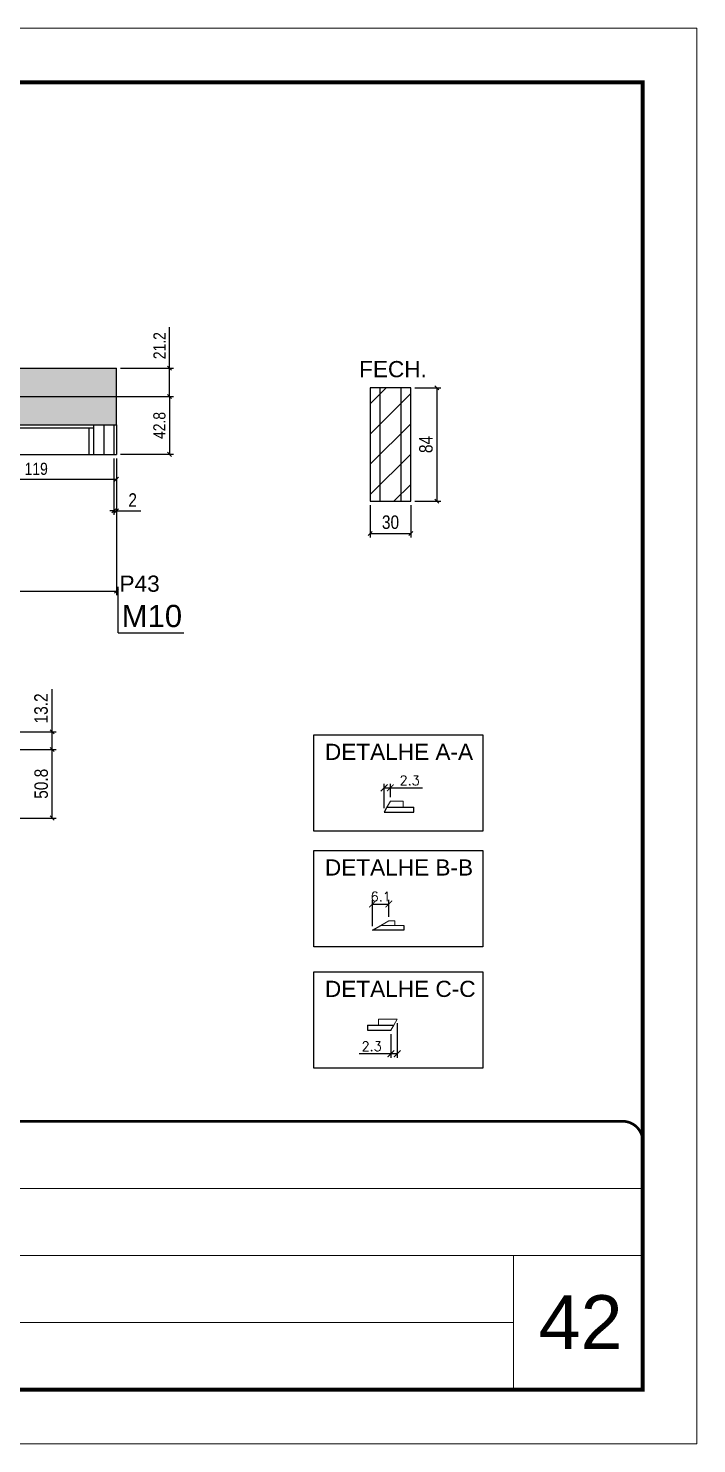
# Model space of a CAD drawing. Extents: x -20960 to -5926, y -2106 to 21915.
# Drawn here: x -9633 to -9137, y 9380 to 10430 of the extents above; entities that cross this region are included whole.
import ezdxf

# ---------------------------------------------------------------- set-up
doc = ezdxf.new("R2010")
doc.units = 0
doc.linetypes.add('CONTINUO', pattern=[0])
doc.linetypes.add('DASHED', pattern=[0.75, 0.5, -0.25])
for name, color, linetype in [('5', 5, 'Continuous'), ('COTA', 241, 'Continuous'), ('NOMENCLATURA', 7, 'Continuous'), ('Painéis', 200, 'Continuous'), ('SARR_2.2x7', 40, 'Continuous'), ('SARR_3.5x7', 81, 'Continuous')]:
    doc.layers.add(name, color=color, linetype=linetype)
for name, color, linetype, lineweight in [('CARIMBO', 255, 'Continuous', 9), ('Folhas', 255, 'Continuous', 9), ('Hachura', 251, 'Continuous', 9), ('Sarr 2.2x7', 40, 'Continuous', 9), ('SARRAFO DE PRESSAO', 251, 'DASHED', 9)]:
    doc.layers.add(name, color=color, linetype=linetype, lineweight=lineweight)
doc.styles.add('ARIAL', font='arial.ttf')
doc.styles.add('COTA TECNICA', font='techl___.ttf', dxfattribs={"height": 10})
doc.styles.add('COTA TECNICA-50', font='techl___.ttf', dxfattribs={"height": 9})
doc.styles.add('Romans', font='romans.shx')
doc.styles.get("Standard").update_dxf_attribs({"font": 'arial.ttf'})
doc.dimstyles.new('COTA PAINEL-50', dxfattribs={"dimtxt": 9, "dimasz": 3, "dimexe": 3, "dimexo": 3, "dimgap": 3, "dimtad": 1, "dimdec": 1, "dimzin": 12, "dimdsep": 46, "dimtxsty": 'COTA TECNICA-50', "dimblk1": 'OBLIQUE', "dimblk2": 'OBLIQUE', "dimsah": 1, "dimcen": 0.9, "dimclrd": 4, "dimclre": 4, "dimclrt": 240, "dimadec": 1, "dimazin": 3, "dimtfac": 1, "dimtdec": 1, "dimtmove": 0, "dimatfit": 3, "dimfxl": 1, "dimtolj": 1, "dimtzin": 12, "dimarcsym": 0})
doc.dimstyles.new('Cota Seção (2x)', dxfattribs={"dimtxt": 7, "dimasz": 5, "dimexe": 3, "dimexo": 3, "dimgap": 2, "dimtad": 3, "dimdec": 1, "dimlfac": 0.5, "dimzin": 12, "dimdsep": 46, "dimtxsty": 'Romans', "dimblk": 'ARCHTICK', "dimcen": 0, "dimclrd": 4, "dimclre": 4, "dimclrt": 1, "dimadec": 1, "dimazin": 3, "dimtfac": 1, "dimtdec": 1, "dimtmove": 0, "dimatfit": 3, "dimldrblk": 'OBLIQUE', "dimfxl": 1, "dimtolj": 1, "dimtzin": 12, "dimarcsym": 0})
doc.dimstyles.new('PAINEL', dxfattribs={"dimtxt": 10, "dimasz": 3, "dimexe": 3, "dimexo": 3, "dimgap": 3, "dimtad": 1, "dimdec": 1, "dimzin": 12, "dimdsep": 46, "dimtxsty": 'COTA TECNICA', "dimblk1": 'OBLIQUE', "dimblk2": 'OBLIQUE', "dimsah": 1, "dimcen": 0.9, "dimclrd": 4, "dimclre": 4, "dimclrt": 240, "dimadec": 1, "dimazin": 3, "dimtfac": 1, "dimtdec": 1, "dimtmove": 0, "dimatfit": 3, "dimfxl": 1, "dimtolj": 1, "dimtzin": 12, "dimarcsym": 0})

# ---------------------------------------------------------------- blocks, each defined once
blk = doc.blocks.new('9999999999')
at = {"color": 30, "linetype": 'CONTINUO'}
for p, q in [((98564.6, 34379.6), (99584, 34379.6)), ((98564.6, 34329.8), (99488, 34329.8)), ((99584, 34329.8), (99488, 34329.8)), ((99488, 34329.8), (99488, 34230.2)), ((98564.6, 34280), (99488, 34280))]:
    blk.add_line(p, q, dxfattribs=at)
at = {"color": 30, "linetype": 'CONTINUO', "const_width": 2}
blk.add_lwpolyline([(99584, 34230.2), (99584, 34414.4, 0.414214), (99569, 34429.4), (98229, 34429.4, 0.414214), (98214, 34414.4), (98214, 34245.2, 0.414214), (98229, 34230.2), (99584, 34230.2)], format="xyb", dxfattribs=at)
at = {"layer": 'Folhas'}
blk.add_lwpolyline([(98139, 34190.2), (99624, 34190.2), (99624, 35240.2), (98139, 35240.2)], close=True, dxfattribs=at)
at = {"layer": 'Folhas', "color": 30, "const_width": 3}
blk.add_lwpolyline([(98214, 34230.2), (99584, 34230.2), (99584, 35200.2), (98214, 35200.2)], close=True, dxfattribs=at)
blk = doc.blocks.new('_Oblique')
at = {"color": 0, "linetype": 'ByBlock', "lineweight": -2}
blk.add_line((-0.5, -0.5), (0.5, 0.5), dxfattribs=at)
blk = doc.blocks.new('*D1426')
at = {"layer": 'COTA', "color": 4, "lineweight": -2, "ltscale": 25, "transparency": 16777216}
for p, q in [((-9809.4, 10110.6), (-9809.4, 10009)), ((-9567.4, 10110.6), (-9567.4, 10009)), ((-9809.4, 10012), (-9567.4, 10012))]:
    blk.add_line(p, q, dxfattribs=at)
at = {"layer": 'Defpoints', "color": 0, "ltscale": 25, "transparency": 16777216}
for p in [(-9809.4, 10113.6), (-9567.4, 10113.6), (-9567.4, 10012)]:
    blk.add_point(p, dxfattribs=at)
at = {"layer": 'COTA', "color": 4, "lineweight": -2, "ltscale": 25, "transparency": 16777216, "xscale": 3, "yscale": 3, "zscale": 3, "rotation": 180}
blk.add_blockref('_Oblique', (-9809.4, 10012), dxfattribs=at)
at = {"layer": 'COTA', "color": 4, "lineweight": -2, "ltscale": 25, "transparency": 16777216, "xscale": 3, "yscale": 3, "zscale": 3}
blk.add_blockref('_Oblique', (-9567.4, 10012), dxfattribs=at)
at = {"layer": 'COTA', "color": 240, "ltscale": 25, "transparency": 16777216, "insert": (-9688.4, 10020), "char_height": 10, "attachment_point": 5, "style": 'COTA TECNICA'}
blk.add_mtext('\\A1;242', dxfattribs=at)
blk = doc.blocks.new('*D1427')
at = {"layer": 'COTA', "color": 4, "lineweight": -2, "ltscale": 25, "transparency": 16777216}
for p, q in [((-9569.4, 10110.6), (-9569.4, 10068.7)), ((-9567.4, 10110.6), (-9567.4, 10068.7)), ((-9569.4, 10071.7), (-9572.4, 10071.7)), ((-9569.4, 10071.7), (-9567.4, 10071.7)), ((-9567.4, 10071.7), (-9549.3, 10071.7))]:
    blk.add_line(p, q, dxfattribs=at)
at = {"layer": 'Defpoints', "color": 0, "ltscale": 25, "transparency": 16777216}
for p in [(-9569.4, 10113.6), (-9567.4, 10113.6), (-9567.4, 10071.7)]:
    blk.add_point(p, dxfattribs=at)
at = {"layer": 'COTA', "color": 4, "lineweight": -2, "ltscale": 25, "transparency": 16777216, "xscale": 3, "yscale": 3, "zscale": 3}
blk.add_blockref('_Oblique', (-9569.4, 10071.7), dxfattribs=at)
at = {"layer": 'COTA', "color": 4, "lineweight": -2, "ltscale": 25, "transparency": 16777216, "xscale": 3, "yscale": 3, "zscale": 3, "rotation": 180}
blk.add_blockref('_Oblique', (-9567.4, 10071.7), dxfattribs=at)
at = {"layer": 'COTA', "color": 240, "ltscale": 25, "transparency": 16777216, "insert": (-9555.4, 10079.7), "char_height": 10, "attachment_point": 5, "style": 'COTA TECNICA'}
blk.add_mtext('\\A1;2', dxfattribs=at)
blk = doc.blocks.new('_ArchTick')
at = {"color": 0, "linetype": 'ByBlock', "const_width": 0.15}
blk.add_lwpolyline([(-0.5, -0.5), (0.5, 0.5)], dxfattribs=at)
blk = doc.blocks.new('*D1428')
at = {"layer": 'COTA', "color": 4, "lineweight": -2, "transparency": 16777216}
for p, q in [((-9368.8, 9851.2), (-9368.8, 9869.2)), ((-9368.8, 9866.2), (-9364.2, 9866.2)), ((-9364.2, 9859.2), (-9364.2, 9869.2)), ((-9364.2, 9866.2), (-9340.5, 9866.2))]:
    blk.add_line(p, q, dxfattribs=at)
at = {"layer": 'Defpoints', "color": 0, "transparency": 16777216}
for p in [(-9364.2, 9866.2), (-9364.2, 9856.2), (-9368.8, 9848.2)]:
    blk.add_point(p, dxfattribs=at)
at = {"layer": 'COTA', "color": 4, "lineweight": -2, "transparency": 16777216, "xscale": 5, "yscale": 5, "zscale": 5, "rotation": 180}
blk.add_blockref('_ArchTick', (-9368.8, 9866.2), dxfattribs=at)
at = {"layer": 'COTA', "color": 4, "lineweight": -2, "transparency": 16777216, "xscale": 5, "yscale": 5, "zscale": 5}
blk.add_blockref('_ArchTick', (-9364.2, 9866.2), dxfattribs=at)
at = {"layer": 'COTA', "color": 1, "transparency": 16777216, "insert": (-9349.9, 9871.7), "char_height": 7, "attachment_point": 5, "style": 'Romans'}
blk.add_mtext('\\A1;2.3', dxfattribs=at)
blk = doc.blocks.new('*D1386')
at = {"layer": 'COTA', "color": 4, "lineweight": -2, "transparency": 16777216}
for p, q in [((-9377.5, 9763.5), (-9377.5, 9783)), ((-9377.5, 9780), (-9365.3, 9780)), ((-9365.3, 9770.5), (-9365.3, 9783))]:
    blk.add_line(p, q, dxfattribs=at)
at = {"layer": 'Defpoints', "color": 0, "transparency": 16777216}
for p in [(-9365.3, 9780), (-9365.3, 9767.5), (-9377.5, 9760.5)]:
    blk.add_point(p, dxfattribs=at)
at = {"layer": 'COTA', "color": 4, "lineweight": -2, "transparency": 16777216, "xscale": 5, "yscale": 5, "zscale": 5, "rotation": 180}
blk.add_blockref('_ArchTick', (-9377.5, 9780), dxfattribs=at)
at = {"layer": 'COTA', "color": 4, "lineweight": -2, "transparency": 16777216, "xscale": 5, "yscale": 5, "zscale": 5}
blk.add_blockref('_ArchTick', (-9365.3, 9780), dxfattribs=at)
at = {"layer": 'COTA', "color": 1, "transparency": 16777216, "insert": (-9371.4, 9785.5), "char_height": 7, "attachment_point": 5, "style": 'Romans'}
blk.add_mtext('\\A1;6.1', dxfattribs=at)
blk = doc.blocks.new('*D1387')
at = {"layer": 'COTA', "color": 4, "lineweight": -2, "ltscale": 25, "transparency": 16777216}
for p, q in [((-9705.6, 9894.6), (-9612.1, 9894.6)), ((-9615.1, 9843.8), (-9615.1, 9894.6)), ((-9652.6, 9843.8), (-9612.1, 9843.8))]:
    blk.add_line(p, q, dxfattribs=at)
at = {"layer": 'Defpoints', "color": 0, "ltscale": 25, "transparency": 16777216}
for p in [(-9708.6, 9894.6), (-9615.1, 9894.6), (-9655.6, 9843.8)]:
    blk.add_point(p, dxfattribs=at)
at = {"layer": 'COTA', "color": 4, "lineweight": -2, "ltscale": 25, "transparency": 16777216, "xscale": 3, "yscale": 3, "zscale": 3}
for p, rotation in [((-9615.1, 9894.6), 90), ((-9615.1, 9843.8), 270)]:
    blk.add_blockref('_Oblique', p, dxfattribs=dict(at, rotation=rotation))
at = {"layer": 'COTA', "color": 240, "ltscale": 25, "transparency": 16777216, "insert": (-9623.2, 9869.2), "char_height": 10, "attachment_point": 5, "rotation": 90, "style": 'COTA TECNICA'}
blk.add_mtext('\\A1;50.8', dxfattribs=at)
blk = doc.blocks.new('*D1388')
at = {"layer": 'COTA', "color": 4, "lineweight": -2, "ltscale": 25, "transparency": 16777216}
for p, q in [((-9615.1, 9907.8), (-9615.1, 9939.5)), ((-9705.6, 9907.8), (-9612.1, 9907.8)), ((-9615.1, 9894.6), (-9615.1, 9907.8)), ((-9705.6, 9894.6), (-9612.1, 9894.6))]:
    blk.add_line(p, q, dxfattribs=at)
at = {"layer": 'Defpoints', "color": 0, "ltscale": 25, "transparency": 16777216}
for p in [(-9708.6, 9907.8), (-9615.1, 9907.8), (-9708.6, 9894.6)]:
    blk.add_point(p, dxfattribs=at)
at = {"layer": 'COTA', "color": 4, "lineweight": -2, "ltscale": 25, "transparency": 16777216, "xscale": 3, "yscale": 3, "zscale": 3}
for p, rotation in [((-9615.1, 9907.8), 90), ((-9615.1, 9894.6), 270)]:
    blk.add_blockref('_Oblique', p, dxfattribs=dict(at, rotation=rotation))
at = {"layer": 'COTA', "color": 240, "ltscale": 25, "transparency": 16777216, "insert": (-9623.3, 9925.1), "char_height": 10, "attachment_point": 5, "rotation": 90, "style": 'COTA TECNICA'}
blk.add_mtext('\\A1;13.2', dxfattribs=at)
blk = doc.blocks.new('*D1434')
at = {"layer": 'COTA', "color": 4, "lineweight": -2, "ltscale": 25, "transparency": 16777216}
for p, q in [((-9379.1, 10075.9), (-9379.1, 10051.9)), ((-9349.1, 10075.9), (-9349.1, 10051.9)), ((-9379.1, 10054.9), (-9349.1, 10054.9))]:
    blk.add_line(p, q, dxfattribs=at)
at = {"layer": 'Defpoints', "color": 0, "ltscale": 25, "transparency": 16777216}
for p in [(-9379.1, 10078.9), (-9349.1, 10078.9), (-9349.1, 10054.9)]:
    blk.add_point(p, dxfattribs=at)
at = {"layer": 'COTA', "color": 4, "lineweight": -2, "ltscale": 25, "transparency": 16777216, "xscale": 3, "yscale": 3, "zscale": 3, "rotation": 180}
blk.add_blockref('_Oblique', (-9379.1, 10054.9), dxfattribs=at)
at = {"layer": 'COTA', "color": 4, "lineweight": -2, "ltscale": 25, "transparency": 16777216, "xscale": 3, "yscale": 3, "zscale": 3}
blk.add_blockref('_Oblique', (-9349.1, 10054.9), dxfattribs=at)
at = {"layer": 'COTA', "color": 240, "ltscale": 25, "transparency": 16777216, "insert": (-9364.1, 10063.2), "char_height": 10, "attachment_point": 5, "style": 'COTA TECNICA'}
blk.add_mtext('\\A1;30', dxfattribs=at)
blk = doc.blocks.new('*D1435')
at = {"layer": 'COTA', "color": 4, "lineweight": -2, "ltscale": 25, "transparency": 16777216}
for p, q in [((-9346.1, 10162.9), (-9326.7, 10162.9)), ((-9329.7, 10162.9), (-9329.7, 10078.9)), ((-9346.1, 10078.9), (-9326.7, 10078.9))]:
    blk.add_line(p, q, dxfattribs=at)
at = {"layer": 'Defpoints', "color": 0, "ltscale": 25, "transparency": 16777216}
for p in [(-9349.1, 10162.9), (-9349.1, 10078.9), (-9329.7, 10078.9)]:
    blk.add_point(p, dxfattribs=at)
at = {"layer": 'COTA', "color": 4, "lineweight": -2, "ltscale": 25, "transparency": 16777216, "xscale": 3, "yscale": 3, "zscale": 3}
for p, rotation in [((-9329.7, 10162.9), 90), ((-9329.7, 10078.9), 270)]:
    blk.add_blockref('_Oblique', p, dxfattribs=dict(at, rotation=rotation))
at = {"layer": 'COTA', "color": 240, "ltscale": 25, "transparency": 16777216, "insert": (-9337.8, 10120.9), "char_height": 10, "attachment_point": 5, "rotation": 90, "style": 'COTA TECNICA'}
blk.add_mtext('\\A1;84', dxfattribs=at)
blk = doc.blocks.new('*D1424')
at = {"layer": 'COTA', "color": 4, "lineweight": -2, "transparency": 16777216}
for p, q in [((-9359.1, 9691.5), (-9359.1, 9665.9)), ((-9363.8, 9683.5), (-9363.8, 9665.9)), ((-9363.8, 9668.9), (-9387.4, 9668.9)), ((-9359.1, 9668.9), (-9363.8, 9668.9))]:
    blk.add_line(p, q, dxfattribs=at)
at = {"layer": 'Defpoints', "color": 0, "transparency": 16777216}
for p in [(-9359.1, 9694.5), (-9363.8, 9686.5), (-9363.8, 9668.9)]:
    blk.add_point(p, dxfattribs=at)
at = {"layer": 'COTA', "color": 4, "lineweight": -2, "transparency": 16777216, "xscale": 5, "yscale": 5, "zscale": 5, "rotation": 180}
blk.add_blockref('_ArchTick', (-9363.8, 9668.9), dxfattribs=at)
at = {"layer": 'COTA', "color": 4, "lineweight": -2, "transparency": 16777216, "xscale": 5, "yscale": 5, "zscale": 5}
blk.add_blockref('_ArchTick', (-9359.1, 9668.9), dxfattribs=at)
at = {"layer": 'COTA', "color": 1, "transparency": 16777216, "insert": (-9378.1, 9674.4), "char_height": 7, "attachment_point": 5, "style": 'Romans'}
blk.add_mtext('\\A1;2.3', dxfattribs=at)
blk = doc.blocks.new('*D1395')
at = {"layer": 'COTA', "color": 4, "lineweight": -2, "transparency": 16777216}
for p, q in [((-9686.4, 10110.6), (-9686.4, 10092.2)), ((-9567.4, 10110.6), (-9567.4, 10092.2)), ((-9686.4, 10095.2), (-9567.4, 10095.2))]:
    blk.add_line(p, q, dxfattribs=at)
at = {"layer": 'Defpoints', "color": 0, "transparency": 16777216}
for p in [(-9686.4, 10113.6), (-9567.4, 10113.6), (-9567.4, 10095.2)]:
    blk.add_point(p, dxfattribs=at)
at = {"layer": 'COTA', "color": 4, "lineweight": -2, "transparency": 16777216, "xscale": 3, "yscale": 3, "zscale": 3, "rotation": 180}
blk.add_blockref('_Oblique', (-9686.4, 10095.2), dxfattribs=at)
at = {"layer": 'COTA', "color": 4, "lineweight": -2, "transparency": 16777216, "xscale": 3, "yscale": 3, "zscale": 3}
blk.add_blockref('_Oblique', (-9567.4, 10095.2), dxfattribs=at)
at = {"layer": 'COTA', "color": 240, "transparency": 16777216, "insert": (-9626.9, 10102.8), "char_height": 9, "attachment_point": 5, "style": 'COTA TECNICA-50'}
blk.add_mtext('\\A1;119', dxfattribs=at)
blk = doc.blocks.new('*D1397')
at = {"layer": 'COTA', "color": 4, "lineweight": -2, "transparency": 16777216}
for p, q in [((-9683.4, 10156.4), (-9525, 10156.4)), ((-9528, 10156.4), (-9528, 10113.6)), ((-9564.4, 10113.6), (-9525, 10113.6))]:
    blk.add_line(p, q, dxfattribs=at)
at = {"layer": 'Defpoints', "color": 0, "transparency": 16777216}
for p in [(-9686.4, 10156.4), (-9567.4, 10113.6), (-9528, 10113.6)]:
    blk.add_point(p, dxfattribs=at)
at = {"layer": 'COTA', "color": 4, "lineweight": -2, "transparency": 16777216, "xscale": 3, "yscale": 3, "zscale": 3}
for p, rotation in [((-9528, 10156.4), 90), ((-9528, 10113.6), 270)]:
    blk.add_blockref('_Oblique', p, dxfattribs=dict(at, rotation=rotation))
at = {"layer": 'COTA', "color": 240, "transparency": 16777216, "insert": (-9535.5, 10135), "char_height": 9, "attachment_point": 5, "rotation": 90, "style": 'COTA TECNICA-50'}
blk.add_mtext('\\A1;42.8', dxfattribs=at)
blk = doc.blocks.new('*D1398')
at = {"layer": 'COTA', "color": 4, "lineweight": -2, "transparency": 16777216}
for p, q in [((-9528, 10177.6), (-9528, 10207.9)), ((-9564.4, 10177.6), (-9525, 10177.6)), ((-9528, 10156.4), (-9528, 10177.6)), ((-9683.4, 10156.4), (-9525, 10156.4))]:
    blk.add_line(p, q, dxfattribs=at)
at = {"layer": 'Defpoints', "color": 0, "transparency": 16777216}
for p in [(-9567.4, 10177.6), (-9528, 10177.6), (-9686.4, 10156.4)]:
    blk.add_point(p, dxfattribs=at)
at = {"layer": 'COTA', "color": 4, "lineweight": -2, "transparency": 16777216, "xscale": 3, "yscale": 3, "zscale": 3}
for p, rotation in [((-9528, 10177.6), 90), ((-9528, 10156.4), 270)]:
    blk.add_blockref('_Oblique', p, dxfattribs=dict(at, rotation=rotation))
at = {"layer": 'COTA', "color": 240, "transparency": 16777216, "insert": (-9535.5, 10194.2), "char_height": 9, "attachment_point": 5, "rotation": 90, "style": 'COTA TECNICA-50'}
blk.add_mtext('\\A1;21.2', dxfattribs=at)

msp = doc.modelspace()

# ---------------------------------------------------------------- hatches: boundary and pattern name
at = {"layer": 'COTA', "linetype": 'ByBlock'}
h = msp.add_hatch(dxfattribs=at)
h.set_pattern_fill('AR-CONC', color=256, scale=0.03)
h.set_pattern_definition([(50, (-1585, 2297.15), (5.46554, -0.4781726), [0.5715, -6.2865]), (355, (-1585, 2297.15), (-1.0573026, 5.7317054), [0.4572, -5.0292175]), (100.451445, (-1584.5445, 2297.1104), (4.4082374, 5.2535326), [0.4857003, -5.3427073]), (46.1842, (-1585, 2298.674), (8.1323712, -1.26127), [0.85725, -9.42975]), (96.63556, (-1584.322, 2298.569), (7.122124, 7.422784), [0.7285507, -8.014068]), (351.18415, (-1585, 2298.674), (7.122124, 7.422784), [0.685799, -7.543792]), (21, (-1584.238, 2298.293), (4.5484317, -3.067956), [0.5715, -6.2865]), (326, (-1584.238, 2298.293), (1.8540609, 5.525639), [0.4572, -5.0292]), (71.451445, (-1583.859, 2298.0376), (6.4024926, 2.457683), [0.4857003, -5.342698]), (37.5, (-1585, 2297.1502), (0.0926581, 2.53665117), [0, -4.96824, 0, -5.1054, 0, -5.04825]), (7.5, (-1585, 2297.1502), (2.0045899, 3.00541724), [0, -2.91084, 0, -4.85394, 0, -1.92405]), (327.5, (-1586.6993, 2297.1502), (4.06771786, -0.17186232), [0, -1.905, 0, -5.9436, 0, -7.8867]), (317.5, (-1587.4613, 2297.1502), (4.4438754, 0.7627947), [0, -2.4765, 0, -3.94716, 0, -5.6007])])
h.paths.add_polyline_path([(-9567.44, 10177.57), (-10297.44, 10177.57), (-10297.44, 10204.57), (-10320.08, 10204.57), (-10320.08, 10120.57), (-10297.44, 10120.57), (-10297.44, 10156.37), (-9686.44, 10156.37), (-9686.44, 10135.57), (-9567.44, 10135.57)])
at = {"layer": 'Hachura', "ltscale": 25}
h = msp.add_hatch(dxfattribs=at)
h.set_pattern_fill('ANSI31', color=256, scale=5)
h.set_pattern_definition([(45, (-1585, 2297.15), (-11.22532, 11.22532), [])])
h.paths.add_polyline_path([(-9349.15, 10162.87), (-9379.15, 10162.87), (-9379.15, 10078.87), (-9349.15, 10078.87)])

# ---------------------------------------------------------------- linework, layer by layer
at = {"ltscale": 25}
for points in [[(-9421.02, 9905.52), (-9295.68, 9905.52), (-9295.68, 9833.95), (-9421.02, 9833.95)], [(-9421.02, 9819.75), (-9295.68, 9819.75), (-9295.68, 9748.18), (-9421.02, 9748.18)], [(-9421.02, 9729.7), (-9295.68, 9729.7), (-9295.68, 9658.13), (-9421.02, 9658.13)]]:
    msp.add_lwpolyline(points, close=True, dxfattribs=at)
at = {"layer": 'COTA', "linetype": 'ByBlock'}
for p in [(-10297.44, 10177.57), (-9567.44, 10135.57)]:
    msp.add_line(p, (-9567.44, 10177.57), dxfattribs=at)
at = {"layer": 'NOMENCLATURA', "linetype": 'Continuous'}
for q in [(-9566.21, 10015.18), (-9517.41, 9981.22)]:
    msp.add_line((-9566.21, 9981.22), q, dxfattribs=at)
at = {"layer": 'Painéis', "ltscale": 25}
for p, q in [((-9349.15, 10162.87), (-9379.15, 10162.87)), ((-9379.15, 10162.87), (-9379.15, 10078.87)), ((-9349.15, 10078.87), (-9349.15, 10162.87)), ((-9379.15, 10078.87), (-9349.15, 10078.87))]:
    msp.add_line(p, q, dxfattribs=at)
at = {"layer": 'Painéis', "linetype": 'ByBlock'}
for p, q in [((-9686.44, 10135.57), (-9567.44, 10135.57)), ((-9569.44, 10135.57), (-9569.44, 10113.57)), ((-9567.44, 10135.57), (-9567.44, 10113.57)), ((-10297.44, 10113.57), (-9567.44, 10113.57)), ((-9377.54, 9760.48), (-9371.3, 9764.08)), ((-9354.26, 9760.48), (-9377.54, 9760.48)), ((-9354.26, 9764.08), (-9354.26, 9760.48))]:
    msp.add_line(p, q, dxfattribs=at)
at = {"layer": 'Painéis'}
for p, q in [((-9367.01, 9851.36), (-9368.81, 9848.25)), ((-9366.73, 9851.85), (-9346.81, 9851.85)), ((-9346.81, 9848.25), (-9346.81, 9851.85)), ((-9346.81, 9848.25), (-9346.81, 9851.85)), ((-9368.81, 9848.25), (-9346.81, 9848.25)), ((-9381.14, 9690.13), (-9361.68, 9690.13)), ((-9381.14, 9690.13), (-9381.14, 9686.53)), ((-9381.14, 9686.53), (-9363.75, 9686.53))]:
    msp.add_line(p, q, dxfattribs=at)
at = {"layer": 'Sarr 2.2x7'}
for p, q in [((-9367.01, 9851.36), (-9364.19, 9856.25)), ((-9364.19, 9856.25), (-9354.81, 9856.25)), ((-9354.81, 9856.25), (-9354.81, 9851.85)), ((-9371.3, 9764.08), (-9365.34, 9767.52)), ((-9365.34, 9767.52), (-9360.82, 9767.52)), ((-9360.82, 9767.52), (-9360.82, 9764.08)), ((-9371.3, 9764.08), (-9354.26, 9764.08)), ((-9373.14, 9694.53), (-9359.14, 9694.53)), ((-9373.14, 9694.53), (-9373.14, 9690.13)), ((-9359.14, 9694.53), (-9361.68, 9690.13)), ((-9361.68, 9690.13), (-9363.76, 9686.51))]:
    msp.add_line(p, q, dxfattribs=at)
at = {"layer": 'SARR_2.2x7', "linetype": 'Continuous', "ltscale": 50}
for p, q in [((-9372.15, 10162.87), (-9372.15, 10078.87)), ((-9356.15, 10078.87), (-9356.15, 10162.87))]:
    msp.add_line(p, q, dxfattribs=at)
at = {"layer": 'SARR_2.2x7', "linetype": 'Continuous'}
for p, q in [((-9686.44, 10133.37), (-9584.44, 10133.37)), ((-9576.44, 10113.57), (-9576.44, 10135.57))]:
    msp.add_line(p, q, dxfattribs=at)
at = {"layer": 'SARR_3.5x7'}
for p, q in [((-9587.94, 10133.37), (-9587.94, 10113.57)), ((-9584.44, 10135.57), (-9584.44, 10113.57))]:
    msp.add_line(p, q, dxfattribs=at)

# ---------------------------------------------------------------- block references
at = {"layer": 'SARRAFO DE PRESSAO', "color": 6, "linetype": 'ByBlock'}
msp.add_blockref('9999999999', (-108760.98, -24810.57), dxfattribs=at)

# ---------------------------------------------------------------- texts
at = {"layer": '5', "color": 7, "linetype": 'Continuous'}
for s, p in [('FECH. ', (-9387.43, 10170.81)), ('DETALHE A-A', (-9412.77, 9886.88)), ('DETALHE B-B', (-9412.77, 9801.12)), ('DETALHE C-C', (-9412.77, 9711.06))]:
    msp.add_text(s, height=12, rotation=359.99996, dxfattribs=at).set_placement(p)
at = {"layer": '5', "linetype": 'Continuous'}
msp.add_text('P43', height=12, rotation=0.00004, dxfattribs=at).set_placement((-9565.14, 10011.65))
at = {"layer": 'CARIMBO', "style": 'ARIAL'}
msp.add_text('42', height=40, dxfattribs=at).set_placement((-9254.14, 9449.78))
at = {"layer": 'NOMENCLATURA', "linetype": 'Continuous'}
msp.add_text('M10', height=16.5, dxfattribs=at).set_placement((-9563.53, 9985.42))

# ---------------------------------------------------------------- dimensions: what is measured, and where the dimension line sits
at = {"layer": 'COTA'}
for base, p2, picture, middle in [((-9527.96, 10177.57), (-9567.44, 10177.57), '*D1398', (-9535.51, 10194.25)), ((-9527.96, 10113.57), (-9567.44, 10113.57), '*D1397', (-9535.55, 10134.97))]:
    dim = msp.add_linear_dim(base=base, p1=(-9686.44, 10156.37), p2=p2, angle=90, dimstyle='COTA PAINEL-50', dxfattribs=at)
    dim.commit()
    dim.dimension.update_dxf_attribs({"geometry": picture, "text_midpoint": middle})
at = {"layer": 'COTA', "ltscale": 25}
for base, p1, p2, picture, middle in [((-9329.67, 10078.87), (-9349.15, 10162.87), (-9349.15, 10078.87), '*D1435', (-9337.76, 10120.87)), ((-9615.1, 9894.58), (-9655.56, 9843.78), (-9708.56, 9894.58), '*D1387', (-9623.23, 9869.18))]:
    dim = msp.add_linear_dim(base=base, p1=p1, p2=p2, angle=90, dimstyle='PAINEL', dxfattribs=at)
    dim.commit()
    dim.dimension.update_dxf_attribs({"geometry": picture, "text_midpoint": middle})
for base, p1, p2, picture, middle in [((-9567.44, 10011.97), (-9809.44, 10113.57), (-9567.44, 10113.57), '*D1426', (-9688.44, 10020.05)), ((-9567.44, 10071.72), (-9569.44, 10113.57), (-9567.44, 10113.57), '*D1427', (-9555.38, 10079.72)), ((-9349.15, 10054.94), (-9379.15, 10078.87), (-9349.15, 10078.87), '*D1434', (-9364.15, 10063.16))]:
    dim = msp.add_linear_dim(base=base, p1=p1, p2=p2, dimstyle='PAINEL', dxfattribs=at)
    dim.commit()
    dim.dimension.update_dxf_attribs({"geometry": picture, "text_midpoint": middle})
at = {"layer": 'COTA'}
for base, p1, p2, dimstyle, picture, middle in [((-9567.44, 10095.25), (-9686.44, 10113.57), (-9567.44, 10113.57), 'COTA PAINEL-50', '*D1395', (-9626.94, 10102.83)), ((-9364.19, 9866.24), (-9368.81, 9848.25), (-9364.19, 9856.25), 'Cota Seção (2x)', '*D1428', (-9349.86, 9871.74)), ((-9363.75, 9668.92), (-9359.14, 9694.53), (-9363.75, 9686.53), 'Cota Seção (2x)', '*D1424', (-9378.09, 9674.42))]:
    dim = msp.add_linear_dim(base=base, p1=p1, p2=p2, dimstyle=dimstyle, dxfattribs=at)
    dim.commit()
    dim.dimension.update_dxf_attribs({"geometry": picture, "text_midpoint": middle})
at = {"layer": 'COTA', "ltscale": 25}
dim = msp.add_linear_dim(base=(-9615.1, 9907.78), p1=(-9708.56, 9894.58), p2=(-9708.56, 9907.78), angle=90, dimstyle='PAINEL', dxfattribs=at)
dim.commit()
dim.dimension.update_dxf_attribs({"geometry": '*D1388', "text_midpoint": (-9615.1, 9925.15), "dimtype": 160})
at = {"layer": 'COTA'}
dim = msp.add_linear_dim(base=(-9365.34, 9779.96), p1=(-9377.54, 9760.48), p2=(-9365.34, 9767.52), dimstyle='Cota Seção (2x)', dxfattribs=at)
dim.commit()
dim.dimension.update_dxf_attribs({"geometry": '*D1386', "text_midpoint": (-9371.44, 9779.96), "dimtype": 160})

doc.saveas('drawing.dxf')
